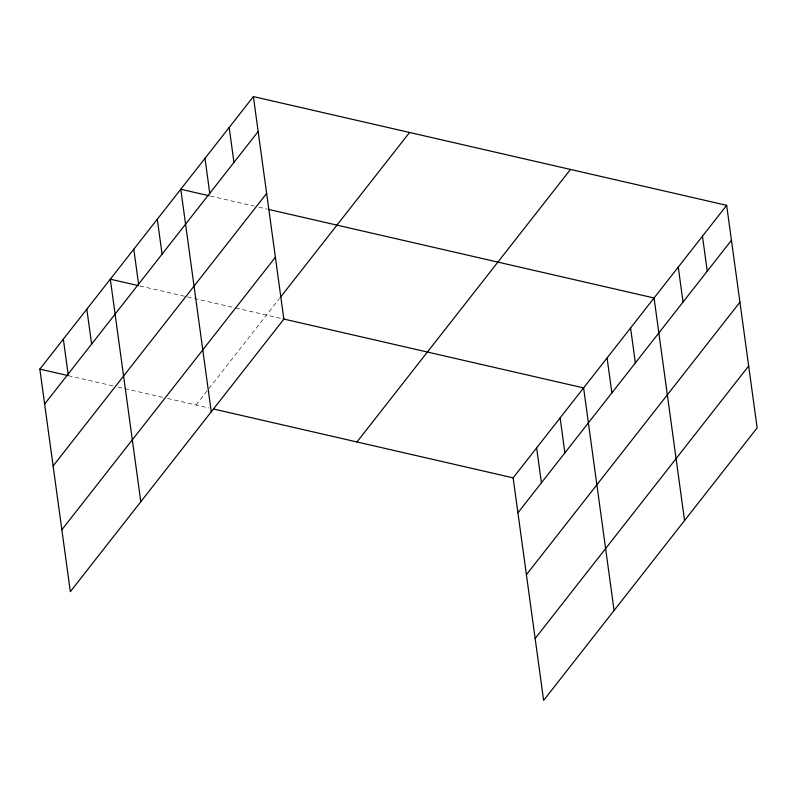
<?xml version="1.0" encoding="UTF-8"?>
<svg xmlns="http://www.w3.org/2000/svg" width="797" height="797" viewBox="0 0 797 797"><rect width="100%" height="100%" fill="white"/><g stroke="black" fill="none" stroke-linecap="round" stroke-linejoin="round"><path stroke-width="0.6" stroke-dasharray="3.98 2.99" d="M196.032 404.996L279.378 298.626M210.358 196.042L254.133 206.104M258.866 207.19L267.154 209.093M139.893 285.974L234.547 307.722M235.733 307.991L281.879 318.601M68.243 375.636L113.214 385.967M117.946 387.053L162.907 397.384M167.639 398.47L209.053 407.984"/><path stroke-width="1.2" d="M253.376 96.586L283.862 319.149L70.335 591.673L39.85 369.111L253.376 96.586L726.665 205.327L757.15 427.889L543.624 700.414L513.138 477.851L726.665 205.327M44.632 404.059L258.158 131.525M53.12 465.966L266.646 193.442M61.857 529.756L275.383 257.232M280.136 297.66L409.558 132.471M356.956 441.966L570.483 169.442M517.92 512.8L731.447 240.276M526.409 574.707L739.935 302.183M535.146 638.497L748.672 365.972M209.173 195.773L180.78 189.248L211.265 411.8M268.33 209.362L654.068 297.988L684.553 520.551M138.708 285.705L110.315 279.179L140.8 501.741M283.065 318.87L583.603 387.92L614.088 610.482M39.85 369.111L68.243 375.636M213.785 409.07L513.138 477.851M702.466 236.221L707.248 271.159M678.267 267.105L683.049 302.043M630.576 327.965L635.368 362.914M607.085 357.943L611.877 392.891M560.112 417.897L564.904 452.845M536.63 447.874L541.412 482.823M229.177 127.47L233.959 162.419M204.978 158.354L209.76 193.302M157.288 219.225L162.08 254.163M133.796 249.202L138.588 284.14M86.823 309.156L91.615 344.095M63.342 339.133L68.124 374.072"/></g></svg>
